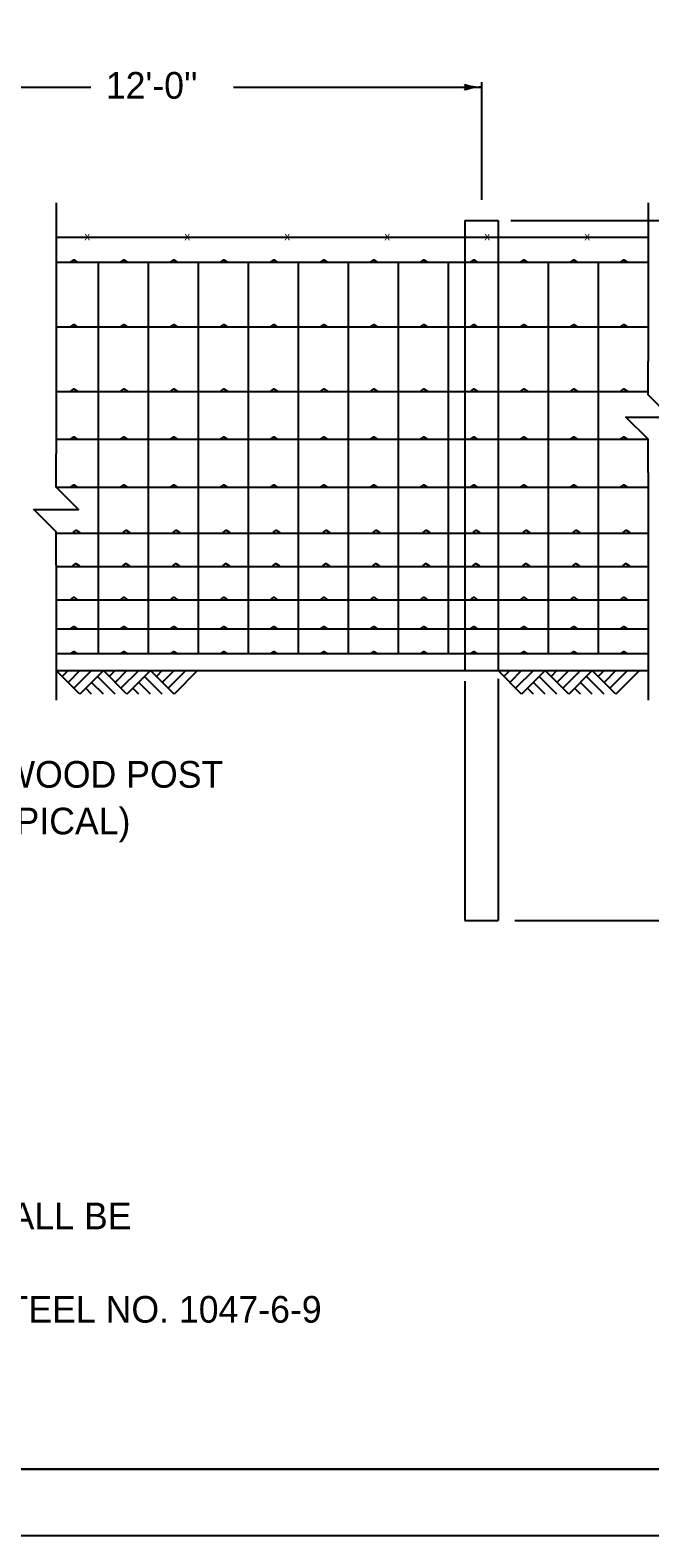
# Model space of a CAD drawing. Extents: x 1000 to 1036.3, y 1000 to 1022.
# Drawn here: x 1016.26 to 1020.91, y 1000 to 1011.29 of the extents above; entities that cross this region are included whole.
import ezdxf

# ---------------------------------------------------------------- set-up
doc = ezdxf.new("R2010")
doc.units = 0
for name, color, linetype in [('Level 1', 7, 'Continuous'), ('Level 10', 7, 'Continuous'), ('Level 11', 7, 'Continuous')]:
    doc.layers.add(name, color=color, linetype=linetype)

msp = doc.modelspace()

# ---------------------------------------------------------------- linework, layer by layer
at = {"layer": 'Level 1'}
for p, q in [((1019.644, 1010.903), (1019.644, 1010.019)), ((1014.835, 1010.864), (1016.714, 1010.864)), ((1017.786, 1010.864), (1019.644, 1010.864)), ((1016.455, 1009.997), (1016.455, 1008.114)), ((1020.894, 1009.997), (1020.894, 1008.807)), ((1019.519, 1009.864), (1019.769, 1009.864)), ((1019.519, 1009.864), (1019.519, 1006.489)), ((1019.769, 1009.864), (1019.769, 1006.489)), ((1019.865, 1009.864), (1022.427, 1009.864)), ((1016.455, 1009.739), (1020.894, 1009.739)), ((1016.455, 1009.552), (1020.894, 1009.552)), ((1016.769, 1009.552), (1016.769, 1006.614)), ((1017.144, 1009.552), (1017.144, 1006.614)), ((1017.519, 1009.552), (1017.519, 1006.614)), ((1017.894, 1009.552), (1017.894, 1006.614)), ((1018.269, 1009.552), (1018.269, 1006.614)), ((1018.644, 1009.552), (1018.644, 1006.614)), ((1019.019, 1009.552), (1019.019, 1006.614)), ((1019.394, 1009.552), (1019.394, 1006.614)), ((1020.144, 1009.552), (1020.144, 1006.614)), ((1020.519, 1009.552), (1020.519, 1006.614)), ((1016.455, 1009.067), (1020.894, 1009.067)), ((1016.455, 1008.583), (1020.894, 1008.583)), ((1016.455, 1008.224), (1020.894, 1008.224)), ((1020.894, 1007.974), (1020.894, 1006.268)), ((1016.455, 1007.864), (1020.894, 1007.864)), ((1016.455, 1007.521), (1020.894, 1007.521)), ((1016.455, 1007.281), (1016.455, 1006.268)), ((1016.455, 1007.271), (1020.894, 1007.271)), ((1016.455, 1007.021), (1020.894, 1007.021)), ((1016.455, 1006.802), (1020.894, 1006.802)), ((1020.894, 1006.614), (1016.455, 1006.614)), ((1016.455, 1006.489), (1020.894, 1006.489)), ((1016.632, 1006.312), (1016.455, 1006.489)), ((1016.544, 1006.489), (1016.499, 1006.445)), ((1016.632, 1006.489), (1016.544, 1006.401)), ((1016.72, 1006.489), (1016.588, 1006.357)), ((1016.809, 1006.489), (1016.632, 1006.312)), ((1016.986, 1006.312), (1016.809, 1006.489)), ((1016.897, 1006.489), (1016.853, 1006.445)), ((1016.986, 1006.489), (1016.897, 1006.401)), ((1017.074, 1006.489), (1016.941, 1006.357)), ((1017.162, 1006.489), (1016.986, 1006.312)), ((1017.339, 1006.312), (1017.162, 1006.489)), ((1017.251, 1006.489), (1017.207, 1006.445)), ((1017.339, 1006.489), (1017.251, 1006.401)), ((1017.427, 1006.489), (1017.295, 1006.357)), ((1017.516, 1006.489), (1017.339, 1006.312)), ((1019.946, 1006.312), (1019.769, 1006.489)), ((1019.857, 1006.489), (1019.813, 1006.445)), ((1019.946, 1006.489), (1019.857, 1006.401)), ((1020.034, 1006.489), (1019.901, 1006.357)), ((1020.122, 1006.489), (1019.946, 1006.312)), ((1020.299, 1006.312), (1020.122, 1006.489)), ((1020.211, 1006.489), (1020.167, 1006.445)), ((1020.299, 1006.489), (1020.211, 1006.401)), ((1020.387, 1006.489), (1020.255, 1006.357)), ((1020.476, 1006.489), (1020.299, 1006.312)), ((1020.653, 1006.312), (1020.476, 1006.489)), ((1020.564, 1006.489), (1020.52, 1006.445)), ((1020.653, 1006.489), (1020.564, 1006.401)), ((1020.741, 1006.489), (1020.608, 1006.357)), ((1020.829, 1006.489), (1020.653, 1006.312)), ((1016.809, 1006.312), (1016.72, 1006.401)), ((1016.897, 1006.312), (1016.765, 1006.445)), ((1017.162, 1006.312), (1017.074, 1006.401)), ((1017.251, 1006.312), (1017.118, 1006.445)), ((1019.519, 1006.409), (1019.519, 1004.614)), ((1019.769, 1006.428), (1019.769, 1004.614)), ((1020.122, 1006.312), (1020.034, 1006.401)), ((1020.211, 1006.312), (1020.078, 1006.445)), ((1020.476, 1006.312), (1020.388, 1006.401)), ((1020.564, 1006.312), (1020.432, 1006.445)), ((1016.72, 1006.312), (1016.676, 1006.357)), ((1017.074, 1006.312), (1017.03, 1006.357)), ((1020.034, 1006.312), (1019.99, 1006.357)), ((1020.388, 1006.312), (1020.343, 1006.357)), ((1019.519, 1004.614), (1019.769, 1004.614)), ((1019.894, 1004.614), (1022.427, 1004.614))]:
    msp.add_line(p, q, dxfattribs=at)
for points in [[(1016.563, 1009.552), (1016.587, 1009.57), (1016.614, 1009.552)], [(1016.938, 1009.552), (1016.962, 1009.57), (1016.989, 1009.552)], [(1017.313, 1009.552), (1017.337, 1009.57), (1017.364, 1009.552)], [(1017.688, 1009.552), (1017.712, 1009.57), (1017.739, 1009.552)], [(1018.063, 1009.552), (1018.087, 1009.57), (1018.114, 1009.552)], [(1018.438, 1009.552), (1018.462, 1009.57), (1018.489, 1009.552)], [(1018.813, 1009.552), (1018.837, 1009.57), (1018.864, 1009.552)], [(1019.188, 1009.552), (1019.212, 1009.57), (1019.239, 1009.552)], [(1019.563, 1009.552), (1019.587, 1009.57), (1019.614, 1009.552)], [(1019.938, 1009.552), (1019.962, 1009.57), (1019.989, 1009.552)], [(1020.313, 1009.552), (1020.337, 1009.57), (1020.364, 1009.552)], [(1020.688, 1009.552), (1020.712, 1009.57), (1020.739, 1009.552)], [(1016.563, 1009.068), (1016.587, 1009.085), (1016.614, 1009.068)], [(1016.938, 1009.068), (1016.962, 1009.085), (1016.989, 1009.068)], [(1017.313, 1009.068), (1017.337, 1009.085), (1017.364, 1009.068)], [(1017.688, 1009.068), (1017.712, 1009.085), (1017.739, 1009.068)], [(1018.063, 1009.068), (1018.087, 1009.085), (1018.114, 1009.068)], [(1018.438, 1009.068), (1018.462, 1009.085), (1018.489, 1009.068)], [(1018.813, 1009.068), (1018.837, 1009.085), (1018.864, 1009.068)], [(1019.188, 1009.068), (1019.212, 1009.085), (1019.239, 1009.068)], [(1019.563, 1009.068), (1019.587, 1009.085), (1019.614, 1009.068)], [(1019.938, 1009.068), (1019.962, 1009.085), (1019.989, 1009.068)], [(1020.313, 1009.068), (1020.337, 1009.085), (1020.364, 1009.068)], [(1020.688, 1009.068), (1020.712, 1009.085), (1020.739, 1009.068)], [(1020.894, 1007.974), (1020.894, 1008.224), (1020.727, 1008.39), (1021.061, 1008.39), (1020.894, 1008.557), (1020.894, 1008.807)], [(1016.563, 1008.583), (1016.587, 1008.601), (1016.614, 1008.584)], [(1016.938, 1008.583), (1016.962, 1008.601), (1016.989, 1008.584)], [(1017.313, 1008.583), (1017.337, 1008.601), (1017.364, 1008.584)], [(1017.688, 1008.583), (1017.712, 1008.601), (1017.739, 1008.584)], [(1018.063, 1008.583), (1018.087, 1008.601), (1018.114, 1008.584)], [(1018.438, 1008.583), (1018.462, 1008.601), (1018.489, 1008.584)], [(1018.813, 1008.583), (1018.837, 1008.601), (1018.864, 1008.584)], [(1019.188, 1008.583), (1019.212, 1008.601), (1019.239, 1008.584)], [(1019.563, 1008.583), (1019.587, 1008.601), (1019.614, 1008.584)], [(1019.938, 1008.583), (1019.962, 1008.601), (1019.989, 1008.584)], [(1020.313, 1008.583), (1020.337, 1008.601), (1020.364, 1008.584)], [(1020.688, 1008.583), (1020.712, 1008.601), (1020.739, 1008.584)], [(1016.563, 1008.224), (1016.587, 1008.242), (1016.614, 1008.224)], [(1016.938, 1008.224), (1016.962, 1008.242), (1016.989, 1008.224)], [(1017.313, 1008.224), (1017.337, 1008.242), (1017.364, 1008.224)], [(1017.688, 1008.224), (1017.712, 1008.242), (1017.739, 1008.224)], [(1018.063, 1008.224), (1018.087, 1008.242), (1018.114, 1008.224)], [(1018.438, 1008.224), (1018.462, 1008.242), (1018.489, 1008.224)], [(1018.813, 1008.224), (1018.837, 1008.242), (1018.864, 1008.224)], [(1019.188, 1008.224), (1019.212, 1008.242), (1019.239, 1008.224)], [(1019.563, 1008.224), (1019.587, 1008.242), (1019.614, 1008.224)], [(1019.938, 1008.224), (1019.962, 1008.242), (1019.989, 1008.224)], [(1020.313, 1008.224), (1020.337, 1008.242), (1020.364, 1008.224)], [(1020.688, 1008.224), (1020.712, 1008.242), (1020.739, 1008.224)], [(1016.455, 1007.281), (1016.455, 1007.531), (1016.288, 1007.698), (1016.622, 1007.698), (1016.455, 1007.864), (1016.455, 1008.114)], [(1016.563, 1007.865), (1016.587, 1007.882), (1016.614, 1007.865)], [(1016.938, 1007.865), (1016.962, 1007.882), (1016.989, 1007.865)], [(1017.313, 1007.865), (1017.337, 1007.882), (1017.364, 1007.865)], [(1017.688, 1007.865), (1017.712, 1007.882), (1017.739, 1007.865)], [(1018.063, 1007.865), (1018.087, 1007.882), (1018.114, 1007.865)], [(1018.438, 1007.865), (1018.462, 1007.882), (1018.489, 1007.865)], [(1018.813, 1007.865), (1018.837, 1007.882), (1018.864, 1007.865)], [(1019.188, 1007.865), (1019.212, 1007.882), (1019.239, 1007.865)], [(1019.563, 1007.865), (1019.587, 1007.882), (1019.614, 1007.865)], [(1019.938, 1007.865), (1019.962, 1007.882), (1019.989, 1007.865)], [(1020.313, 1007.865), (1020.337, 1007.882), (1020.364, 1007.865)], [(1020.688, 1007.865), (1020.712, 1007.882), (1020.739, 1007.865)], [(1016.582, 1007.524), (1016.605, 1007.542), (1016.633, 1007.524)], [(1016.957, 1007.524), (1016.98, 1007.542), (1017.008, 1007.524)], [(1017.332, 1007.524), (1017.355, 1007.542), (1017.383, 1007.524)], [(1017.707, 1007.524), (1017.73, 1007.542), (1017.758, 1007.524)], [(1018.082, 1007.524), (1018.105, 1007.542), (1018.133, 1007.524)], [(1018.457, 1007.524), (1018.48, 1007.542), (1018.508, 1007.524)], [(1018.832, 1007.524), (1018.855, 1007.542), (1018.883, 1007.524)], [(1019.207, 1007.524), (1019.23, 1007.542), (1019.258, 1007.524)], [(1019.582, 1007.524), (1019.605, 1007.542), (1019.633, 1007.524)], [(1019.957, 1007.524), (1019.98, 1007.542), (1020.008, 1007.524)], [(1020.332, 1007.524), (1020.355, 1007.542), (1020.383, 1007.524)], [(1020.707, 1007.524), (1020.73, 1007.542), (1020.758, 1007.524)], [(1016.579, 1007.274), (1016.602, 1007.292), (1016.63, 1007.275)], [(1016.954, 1007.274), (1016.977, 1007.292), (1017.005, 1007.275)], [(1017.329, 1007.274), (1017.352, 1007.292), (1017.38, 1007.275)], [(1017.704, 1007.274), (1017.727, 1007.292), (1017.755, 1007.275)], [(1018.079, 1007.274), (1018.102, 1007.292), (1018.13, 1007.275)], [(1018.454, 1007.274), (1018.477, 1007.292), (1018.505, 1007.275)], [(1018.829, 1007.274), (1018.852, 1007.292), (1018.88, 1007.275)], [(1019.204, 1007.274), (1019.227, 1007.292), (1019.255, 1007.275)], [(1019.579, 1007.274), (1019.602, 1007.292), (1019.63, 1007.275)], [(1019.954, 1007.274), (1019.977, 1007.292), (1020.005, 1007.275)], [(1020.329, 1007.274), (1020.352, 1007.292), (1020.38, 1007.275)], [(1020.704, 1007.274), (1020.727, 1007.292), (1020.755, 1007.275)], [(1016.563, 1007.021), (1016.587, 1007.039), (1016.614, 1007.021)], [(1016.938, 1007.021), (1016.962, 1007.039), (1016.989, 1007.021)], [(1017.313, 1007.021), (1017.337, 1007.039), (1017.364, 1007.021)], [(1017.688, 1007.021), (1017.712, 1007.039), (1017.739, 1007.021)], [(1018.063, 1007.021), (1018.087, 1007.039), (1018.114, 1007.021)], [(1018.438, 1007.021), (1018.462, 1007.039), (1018.489, 1007.021)], [(1018.813, 1007.021), (1018.837, 1007.039), (1018.864, 1007.021)], [(1019.188, 1007.021), (1019.212, 1007.039), (1019.239, 1007.021)], [(1019.563, 1007.021), (1019.587, 1007.039), (1019.614, 1007.021)], [(1019.938, 1007.021), (1019.962, 1007.039), (1019.989, 1007.021)], [(1020.313, 1007.021), (1020.337, 1007.039), (1020.364, 1007.021)], [(1020.688, 1007.021), (1020.712, 1007.039), (1020.739, 1007.021)], [(1016.563, 1006.802), (1016.587, 1006.82), (1016.614, 1006.802)], [(1016.938, 1006.802), (1016.962, 1006.82), (1016.989, 1006.802)], [(1017.313, 1006.802), (1017.337, 1006.82), (1017.364, 1006.802)], [(1017.688, 1006.802), (1017.712, 1006.82), (1017.739, 1006.802)], [(1018.063, 1006.802), (1018.087, 1006.82), (1018.114, 1006.802)], [(1018.438, 1006.802), (1018.462, 1006.82), (1018.489, 1006.802)], [(1018.813, 1006.802), (1018.837, 1006.82), (1018.864, 1006.802)], [(1019.188, 1006.802), (1019.212, 1006.82), (1019.239, 1006.802)], [(1019.563, 1006.802), (1019.587, 1006.82), (1019.614, 1006.802)], [(1019.938, 1006.802), (1019.962, 1006.82), (1019.989, 1006.802)], [(1020.313, 1006.802), (1020.337, 1006.82), (1020.364, 1006.802)], [(1020.688, 1006.802), (1020.712, 1006.82), (1020.739, 1006.802)], [(1016.563, 1006.615), (1016.587, 1006.632), (1016.614, 1006.615)], [(1016.938, 1006.615), (1016.962, 1006.632), (1016.989, 1006.615)], [(1017.313, 1006.615), (1017.337, 1006.632), (1017.364, 1006.615)], [(1017.688, 1006.615), (1017.712, 1006.632), (1017.739, 1006.615)], [(1018.063, 1006.615), (1018.087, 1006.632), (1018.114, 1006.615)], [(1018.438, 1006.615), (1018.462, 1006.632), (1018.489, 1006.615)], [(1018.813, 1006.615), (1018.837, 1006.632), (1018.864, 1006.615)], [(1019.188, 1006.615), (1019.212, 1006.632), (1019.239, 1006.615)], [(1019.563, 1006.615), (1019.587, 1006.632), (1019.614, 1006.615)], [(1019.938, 1006.615), (1019.962, 1006.632), (1019.989, 1006.615)], [(1020.313, 1006.615), (1020.337, 1006.632), (1020.364, 1006.615)], [(1020.688, 1006.615), (1020.712, 1006.632), (1020.739, 1006.615)]]:
    msp.add_lwpolyline(points, dxfattribs=at)
for centre, radius, start, end in [((1019.495, 1010.864), 0.0313, 318.7746, 40.8913), ((1019.644, 1011.255), 0.391, 251.3472, 269.9939), ((1019.644, 1010.473), 0.391, 90, 108.6688), ((1019.644, 1010.473), 0.391, 89.9878, 90)]:
    msp.add_arc(centre, radius, start, end, dxfattribs=at)
at = {"layer": 'Level 10'}
for p, q in [((1035.5, 1000.5), (1007, 1000.5)), ((1036, 1000), (1000, 1000))]:
    msp.add_line(p, q, dxfattribs=at)
at = {"layer": 'Level 11'}
msp.add_lwpolyline([(1007, 1000.5), (1035.5, 1000.5), (1035.5, 1021.5), (1007, 1021.5)], close=True, dxfattribs=at)

# ---------------------------------------------------------------- texts
at = {"layer": 'Level 1'}
for s, height, p in [("12'-0''", 0.2, (1016.827, 1010.778)), ('x', 0.06, (1016.668, 1009.717)), ('x', 0.06, (1017.418, 1009.717)), ('x', 0.06, (1018.168, 1009.717)), ('x', 0.06, (1018.918, 1009.717)), ('x', 0.06, (1019.668, 1009.717)), ('x', 0.06, (1020.418, 1009.717)), ("4'' WOOD POST", 0.2, (1015.719, 1005.611)), ('(TYPICAL)', 0.2, (1015.719, 1005.261)), ('ON INTERMEDIATE PULL POST ASSEMBLIES, BRACE WIRES SHALL BE', 0.2, (1007.865, 1002.299)), ('WOVEN-WIRE FABRIC SHALL BE EITHER ALUMINUM-COATED STEEL NO. 1047-6-9', 0.2, (1007.865, 1001.599))]:
    msp.add_text(s, height=height, dxfattribs=at).set_placement(p)

doc.saveas('drawing.dxf')
